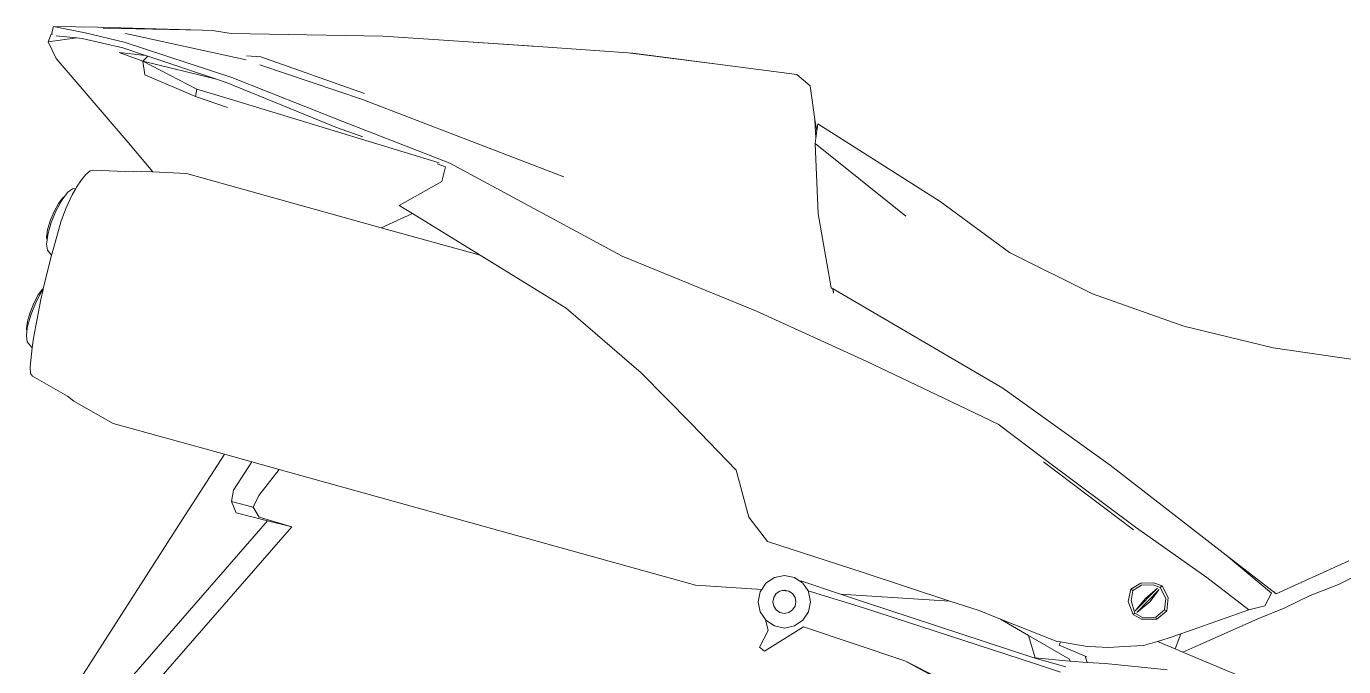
# Model space of a CAD drawing. Header units: inches. Extents: x 1944 to 3775, y -462 to 1299.
# Drawn here: x 2507.6 to 2535.61, y 376.14 to 389.74 of the extents above; entities that cross this region are included whole.
import ezdxf

# ---------------------------------------------------------------- set-up
doc = ezdxf.new("R2010")
doc.units = ezdxf.units.IN
doc.header["$MEASUREMENT"] = 0
doc.layers.add('CAR', color=173, linetype='Continuous', lineweight=13)

# ---------------------------------------------------------------- blocks, each defined once
blk = doc.blocks.new('r')
at = {"layer": 'CAR'}
for p, q in [((-12.196, 37.943), (-12.237, 37.778)), ((-11.251, 37.925), (-12.196, 37.943)), ((-12.196, 37.943), (-11.52, 37.804)), ((-9.027, 37.861), (-11.251, 37.925)), ((-9.027, 37.861), (-11.14, 37.905)), ((-8.811, 37.856), (-9.027, 37.861)), ((-8.416, 37.792), (-8.811, 37.856)), ((-12.24, 37.778), (-12.307, 37.617)), ((-11.697, 37.699), (-12.307, 37.617)), ((-12.307, 37.617), (-12.134, 37.263)), ((-12.237, 37.778), (-12.24, 37.778)), ((-12.213, 37.775), (-12.237, 37.778)), ((-12.137, 37.744), (-11.697, 37.699)), ((-11.697, 37.699), (-11.584, 37.688)), ((-11.584, 37.688), (-10.716, 37.486)), ((-11.52, 37.804), (-10.693, 37.61)), ((-10.693, 37.61), (-8.401, 36.856)), ((-10.66, 37.788), (-8.098, 37.233)), ((-5.182, 37.732), (-8.416, 37.792)), ((-3.583, 37.626), (-5.182, 37.732)), ((-1.985, 37.521), (-3.583, 37.626)), ((-2.011, 37.521), (-3.583, 37.626)), ((-12.134, 37.263), (-10.565, 35.427)), ((-10.294, 37.203), (-10.8, 37.385)), ((-10.236, 37.325), (-10.8, 37.385)), ((-10.716, 37.486), (-10.236, 37.325)), ((-10.19, 37.31), (-10.294, 37.203)), ((-10.236, 37.325), (-10.19, 37.31)), ((-10.19, 37.31), (-8.725, 36.82)), ((-7.783, 37.295), (-8.087, 37.318)), ((-7.783, 37.295), (-5.584, 36.517)), ((-1.985, 37.521), (-2.011, 37.521)), ((0.12, 37.373), (-1.985, 37.521)), ((1.925, 37.138), (0.079, 37.373)), ((1.925, 37.138), (0.12, 37.373)), ((-10.294, 37.203), (-10.255, 36.91)), ((-9.144, 36.606), (-10.294, 37.203)), ((-8.725, 36.82), (-10.294, 37.203)), ((-7.805, 37.122), (-5.626, 36.389)), ((3.608, 36.923), (1.925, 37.138)), ((-10.255, 36.91), (-9.175, 36.455)), ((-8.725, 36.82), (-8.498, 36.744)), ((-8.498, 36.744), (-6.176, 35.796)), ((-8.401, 36.856), (-6.041, 35.92)), ((3.895, 36.68), (3.608, 36.923)), ((-9.144, 36.606), (-9.175, 36.455)), ((-9.175, 36.455), (-8.491, 36.215)), ((-8.458, 36.402), (-9.144, 36.606)), ((3.994, 35.964), (3.895, 36.68)), ((-3.991, 35.045), (-8.458, 36.402)), ((-5.626, 36.389), (-1.342, 34.747)), ((-6.041, 35.92), (-3.765, 35.037)), ((3.994, 35.961), (3.994, 35.964)), ((3.994, 35.959), (3.994, 35.961)), ((3.994, 35.959), (4.037, 35.729)), ((4.017, 35.564), (3.994, 35.959)), ((4.06, 35.873), (4.041, 35.763)), ((6.654, 34.219), (4.06, 35.873)), ((-6.176, 35.796), (-5.615, 35.594)), ((4.037, 35.729), (4.017, 35.564)), ((4.041, 35.763), (4.037, 35.729)), ((-10.565, 35.427), (-10.08, 34.848)), ((4.017, 35.564), (4.003, 35.456)), ((4.003, 35.456), (4.065, 33.961)), ((4.003, 35.456), (5.926, 33.91)), ((-4.037, 35.023), (-3.859, 34.959)), ((-3.765, 35.037), (-0.106, 33.058)), ((-11.507, 34.793), (-11.596, 34.682)), ((-11.411, 34.873), (-11.507, 34.793)), ((-11.353, 34.887), (-11.411, 34.873)), ((-10.498, 34.848), (-11.353, 34.887)), ((-10.326, 34.86), (-10.498, 34.848)), ((-10.08, 34.848), (-10.326, 34.86)), ((-9.364, 34.813), (-10.08, 34.848)), ((-5.226, 33.663), (-9.364, 34.813)), ((-3.859, 34.959), (-3.94, 34.646)), ((-11.888, 34.421), (-11.786, 34.491)), ((-11.716, 34.499), (-11.796, 34.361)), ((-11.716, 34.499), (-11.786, 34.491)), ((-11.701, 34.525), (-11.716, 34.499)), ((-11.596, 34.682), (-11.701, 34.525)), ((-3.94, 34.646), (-4.843, 34.137)), ((-12.088, 34.179), (-12.182, 34.007)), ((-12.134, 34.031), (-12.01, 34.259)), ((-11.996, 34.302), (-12.088, 34.179)), ((-12.01, 34.259), (-11.959, 34.327)), ((-11.959, 34.327), (-11.996, 34.302)), ((-11.959, 34.327), (-11.888, 34.421)), ((-11.796, 34.361), (-11.923, 34.085)), ((8.132, 33.138), (6.654, 34.219)), ((-12.182, 34.007), (-12.263, 33.81)), ((-12.24, 33.772), (-12.134, 34.031)), ((-11.923, 34.085), (-12.031, 33.81)), ((-5.226, 33.663), (-4.56, 33.963)), ((-4.843, 34.137), (-4.56, 33.963)), ((-4.56, 33.963), (-3.12, 33.078)), ((4.065, 33.961), (4.338, 32.388)), ((-12.318, 33.619), (-12.339, 33.463)), ((-12.263, 33.81), (-12.318, 33.619)), ((-12.313, 33.52), (-12.24, 33.772)), ((-12.031, 33.81), (-12.232, 33.097)), ((-3.12, 33.078), (-5.226, 33.663)), ((-12.341, 33.314), (-12.329, 33.402)), ((-12.339, 33.463), (-12.329, 33.402)), ((-12.329, 33.402), (-12.313, 33.52)), ((-12.236, 33.082), (-12.41, 32.368)), ((-12.321, 33.186), (-12.341, 33.314)), ((-12.236, 33.082), (-12.321, 33.186)), ((-12.232, 33.097), (-12.236, 33.082)), ((-3.12, 33.078), (-1.292, 31.954)), ((-0.106, 33.058), (2.751, 31.893)), ((9.896, 32.256), (8.132, 33.138)), ((-12.518, 32.235), (-12.612, 32.062)), ((-12.564, 32.087), (-12.44, 32.315)), ((-12.425, 32.357), (-12.518, 32.235)), ((-12.415, 32.348), (-12.466, 32.138)), ((-12.44, 32.315), (-12.415, 32.348)), ((-12.41, 32.368), (-12.425, 32.357)), ((-12.41, 32.368), (-12.415, 32.348)), ((4.338, 32.388), (4.377, 32.365)), ((4.388, 32.276), (4.377, 32.365)), ((4.377, 32.365), (4.382, 32.362)), ((4.388, 32.276), (4.382, 32.362)), ((4.382, 32.362), (7.992, 30.257)), ((11.837, 31.572), (9.896, 32.256)), ((-12.612, 32.062), (-12.692, 31.865)), ((-12.67, 31.827), (-12.564, 32.087)), ((-12.466, 32.138), (-12.619, 31.314)), ((-1.292, 31.954), (0.301, 30.58)), ((-12.747, 31.674), (-12.769, 31.519)), ((-12.692, 31.865), (-12.747, 31.674)), ((-12.743, 31.575), (-12.67, 31.827)), ((2.751, 31.893), (5.085, 30.831)), ((-12.771, 31.369), (-12.759, 31.458)), ((-12.75, 31.241), (-12.771, 31.369)), ((-12.769, 31.519), (-12.759, 31.458)), ((-12.759, 31.458), (-12.743, 31.575)), ((13.734, 31.109), (11.837, 31.572)), ((-12.644, 31.11), (-12.75, 31.241)), ((-12.644, 31.11), (-12.692, 30.708)), ((-12.619, 31.314), (-12.644, 31.11)), ((15.587, 30.844), (13.734, 31.109)), ((5.085, 30.831), (6.901, 29.966)), ((-12.692, 30.708), (-12.684, 30.566)), ((-12.684, 30.566), (-12.638, 30.51)), ((0.301, 30.58), (1.355, 29.507)), ((-11.896, 30.084), (-12.638, 30.51)), ((7.992, 30.257), (10.274, 28.618)), ((-11.758, 29.98), (-11.896, 30.084)), ((-10.922, 29.505), (-11.758, 29.98)), ((6.901, 29.966), (7.894, 29.487)), ((-8.559, 28.848), (-10.922, 29.505)), ((1.355, 29.507), (2.319, 28.508)), ((7.894, 29.487), (8.905, 28.724)), ((-8.559, 28.848), (-8.628, 28.735)), ((-7.978, 28.686), (-8.559, 28.848)), ((-8.628, 28.735), (-9.469, 27.433)), ((-8.365, 28.088), (-7.978, 28.686)), ((-7.396, 28.525), (-7.978, 28.686)), ((8.854, 28.687), (10.771, 27.243)), ((8.905, 28.724), (10.811, 27.302)), ((10.274, 28.618), (12.735, 26.708)), ((-7.825, 27.973), (-7.396, 28.525)), ((1.455, 26.065), (-7.396, 28.525)), ((2.319, 28.508), (2.59, 27.51)), ((-8.408, 27.845), (-8.365, 28.088)), ((-8.31, 27.602), (-8.408, 27.845)), ((-7.949, 27.723), (-8.408, 27.845)), ((-7.949, 27.723), (-7.825, 27.973)), ((-7.644, 27.434), (-8.31, 27.602)), ((-7.824, 27.512), (-7.949, 27.723)), ((-7.123, 27.305), (-7.824, 27.512)), ((2.59, 27.51), (2.985, 26.993)), ((-12.395, 22.876), (-9.469, 27.433)), ((-11.141, 23.42), (-7.644, 27.434)), ((-10.616, 23.309), (-7.123, 27.305)), ((-7.123, 27.305), (-7.644, 27.434)), ((10.811, 27.302), (12.326, 26.228)), ((2.985, 26.993), (4.997, 26.342)), ((13.7, 25.9), (12.735, 26.708)), ((12.735, 26.708), (13.801, 25.881)), ((4.997, 26.342), (6.865, 25.731)), ((13.801, 25.881), (15.345, 26.587)), ((15.658, 26.348), (15.126, 26.085)), ((2.865, 25.978), (1.455, 26.065)), ((2.952, 26.108), (2.865, 25.978)), ((3.132, 26.229), (2.952, 26.108)), ((3.346, 26.271), (3.132, 26.229)), ((3.559, 26.229), (3.346, 26.271)), ((3.716, 26.123), (3.559, 26.229)), ((3.696, 26.162), (3.716, 26.123)), ((4.542, 25.875), (3.696, 26.162)), ((3.739, 26.108), (3.716, 26.123)), ((3.849, 25.944), (3.739, 26.108)), ((10.713, 25.984), (10.926, 26.112)), ((10.941, 26.07), (10.756, 25.957)), ((10.926, 26.112), (11.19, 26.118)), ((11.185, 26.073), (10.941, 26.07)), ((11.335, 26.018), (11.185, 26.073)), ((11.19, 26.118), (11.377, 26.055)), ((11.335, 26.018), (11.377, 26.055)), ((11.377, 26.055), (11.502, 25.803)), ((12.326, 26.228), (13.218, 25.541)), ((15.126, 26.085), (14.524, 25.847)), ((2.831, 25.927), (2.789, 25.714)), ((2.865, 25.978), (2.831, 25.927)), ((3.119, 25.808), (3.1, 25.714)), ((3.172, 25.888), (3.119, 25.808)), ((3.251, 25.941), (3.172, 25.888)), ((3.251, 25.941), (3.301, 25.951)), ((3.346, 25.96), (3.301, 25.951)), ((3.43, 25.943), (3.301, 25.951)), ((3.43, 25.943), (3.346, 25.96)), ((3.44, 25.941), (3.43, 25.943)), ((3.44, 25.941), (3.519, 25.888)), ((3.572, 25.808), (3.519, 25.888)), ((3.591, 25.714), (3.572, 25.808)), ((5.008, 25.591), (3.849, 25.944)), ((3.86, 25.927), (3.849, 25.944)), ((3.902, 25.714), (3.86, 25.927)), ((6.865, 25.731), (4.542, 25.875)), ((5.003, 25.718), (4.542, 25.875)), ((10.655, 25.72), (10.713, 25.984)), ((10.756, 25.957), (10.713, 25.984)), ((10.756, 25.957), (10.721, 25.741)), ((11.278, 26.004), (10.802, 25.52)), ((10.802, 25.52), (11.023, 25.783)), ((10.837, 25.485), (11.317, 25.973)), ((11.023, 25.783), (11.278, 26.004)), ((11.317, 25.973), (11.115, 25.71)), ((11.456, 25.784), (11.335, 26.018)), ((11.429, 25.543), (11.456, 25.784)), ((11.502, 25.803), (11.479, 25.524)), ((13.563, 25.628), (13.7, 25.9)), ((14.524, 25.847), (13.972, 25.58)), ((2.789, 25.714), (2.831, 25.501)), ((2.831, 25.501), (2.941, 25.337)), ((3.1, 25.714), (3.119, 25.62)), ((3.119, 25.62), (3.172, 25.541)), ((3.172, 25.541), (3.251, 25.487)), ((3.251, 25.487), (3.346, 25.469)), ((3.44, 25.487), (3.346, 25.469)), ((3.44, 25.487), (3.519, 25.541)), ((3.519, 25.541), (3.572, 25.62)), ((3.572, 25.62), (3.591, 25.714)), ((3.739, 25.321), (3.86, 25.501)), ((3.86, 25.501), (3.902, 25.714)), ((8.648, 24.523), (5.003, 25.718)), ((8.681, 24.397), (5.008, 25.591)), ((6.865, 25.731), (7.488, 25.528)), ((7.488, 25.528), (7.942, 25.348)), ((10.759, 25.447), (10.655, 25.72)), ((10.721, 25.741), (10.794, 25.476)), ((11.115, 25.71), (10.837, 25.485)), ((11.243, 25.385), (11.429, 25.543)), ((11.479, 25.524), (11.265, 25.342)), ((11.429, 25.543), (11.479, 25.524)), ((11.774, 25.036), (13.218, 25.541)), ((13.218, 25.541), (13.563, 25.628)), ((13.972, 25.58), (13.413, 25.35)), ((2.941, 25.337), (3.003, 25.103)), ((2.941, 25.337), (2.952, 25.321)), ((2.952, 25.321), (3.132, 25.2)), ((3.559, 25.2), (3.739, 25.321)), ((7.942, 25.348), (9.124, 24.88)), ((7.942, 25.348), (8.537, 25)), ((10.759, 25.447), (10.794, 25.476)), ((10.94, 25.342), (10.759, 25.447)), ((10.794, 25.476), (10.961, 25.381)), ((11.265, 25.342), (10.94, 25.342)), ((10.961, 25.381), (11.243, 25.385)), ((11.243, 25.385), (11.265, 25.342)), ((12.443, 24.92), (13.413, 25.35)), ((3.003, 25.103), (2.813, 24.75)), ((2.921, 24.668), (3.755, 25.184)), ((3.132, 25.2), (3.346, 25.157)), ((3.346, 25.157), (3.559, 25.2)), ((3.755, 25.184), (5.907, 24.461)), ((8.678, 24.52), (8.537, 25)), ((8.537, 25), (9.405, 24.493)), ((11.275, 24.873), (11.506, 24.942)), ((11.506, 24.942), (11.774, 25.036)), ((11.657, 24.713), (11.774, 25.036)), ((2.813, 24.75), (2.921, 24.668)), ((9.124, 24.88), (9.219, 24.863)), ((9.219, 24.863), (9.189, 24.793)), ((9.743, 24.561), (9.189, 24.793)), ((9.219, 24.863), (9.785, 24.762)), ((9.785, 24.762), (9.96, 24.755)), ((9.96, 24.755), (10.233, 24.743)), ((10.233, 24.743), (10.575, 24.762)), ((10.575, 24.762), (10.978, 24.784)), ((10.978, 24.784), (11.275, 24.873)), ((11.275, 24.873), (11.657, 24.713)), ((11.657, 24.713), (11.818, 24.645)), ((12.072, 24.757), (11.818, 24.645)), ((12.443, 24.92), (12.072, 24.757)), ((5.907, 24.461), (8.849, 22.98)), ((5.907, 24.461), (7.764, 23.46)), ((9.328, 24.335), (8.648, 24.523)), ((8.678, 24.52), (8.648, 24.523)), ((9.326, 24.457), (8.678, 24.52)), ((9.219, 24.219), (8.681, 24.397)), ((9.42, 24.451), (9.326, 24.457)), ((9.405, 24.493), (9.42, 24.451)), ((9.781, 24.427), (9.42, 24.451)), ((9.743, 24.561), (9.781, 24.427)), ((9.779, 24.547), (9.743, 24.561)), ((10.164, 24.401), (9.781, 24.427)), ((10.794, 24.339), (10.164, 24.401)), ((11.818, 24.645), (16.786, 22.565)), ((11.481, 24.27), (10.794, 24.339))]:
    blk.add_line(p, q, dxfattribs=at)
blk = doc.blocks.new('*U22')
at = {"layer": 'CAR'}
blk.add_blockref('r', (4.432, -10), dxfattribs=at)

msp = doc.modelspace()

# ---------------------------------------------------------------- block references
at = {"layer": 'CAR'}
msp.add_blockref('*U22', (2515.94, 361.8), dxfattribs=at)

doc.saveas('drawing.dxf')
